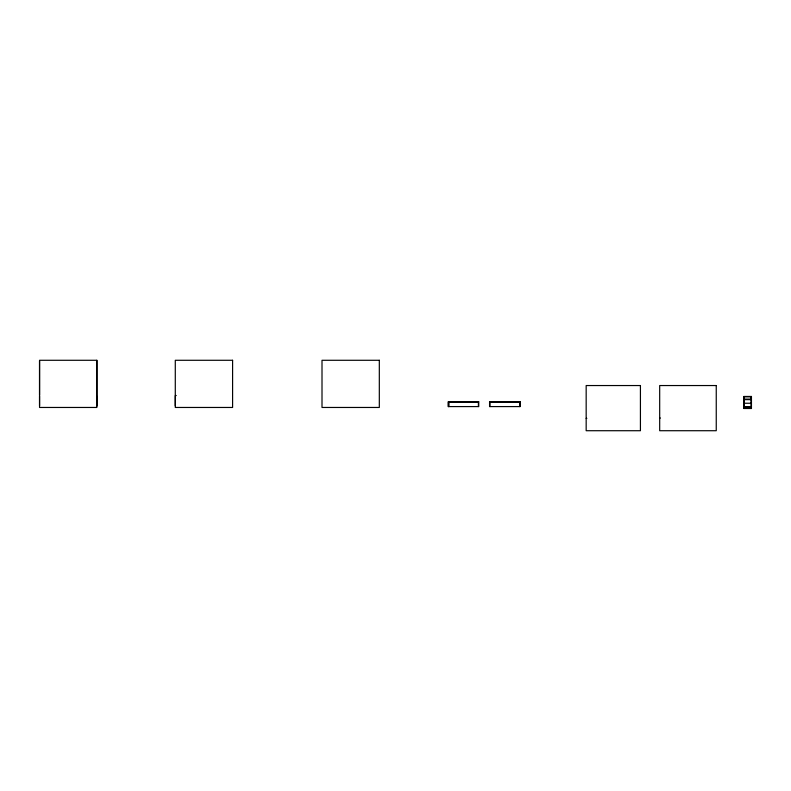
<?xml version="1.0" encoding="UTF-8"?>
<svg xmlns="http://www.w3.org/2000/svg" width="791" height="791" viewBox="0 0 791 791"><rect width="100%" height="100%" fill="white"/><g stroke="black" fill="none" stroke-linecap="round" stroke-linejoin="round"><path stroke-width="1.19" d="M39.55 361.003L39.55 395.203M96.858 361.003L96.858 395.203M175.286 395.54L176.245 395.54M39.55 396.232L39.55 405.783M96.858 396.232L96.858 405.783M175.286 396.232L175.286 405.783M743.807 396.805L751.45 396.805M744.153 399.287L751.104 399.287M751.41 399.425L743.847 399.425L743.847 407.118L751.45 407.157M744.153 399.633L751.104 399.633M448.556 401.887L478.357 401.887M489.955 401.887L519.756 401.887M448.517 402.233L478.397 402.233M489.916 402.233L519.796 402.194M743.847 403.242L751.41 403.242M743.807 406.811L751.45 406.811M659.684 418.043L660.366 418.043M586.171 418.37L586.853 418.37M751.104 396.805L751.104 406.811M751.104 407.157L751.104 408.492M744.153 396.805L744.153 406.811M744.153 407.157L744.153 408.492M519.796 401.709L519.796 406.584M489.916 401.808L489.916 406.584M478.397 401.808L478.397 406.584M448.863 402.233L448.863 406.584M448.517 401.808L448.517 406.584M96.828 395.925L96.828 406.09M96.858 360.281L39.55 360.281L39.55 407.464L96.858 407.464L96.858 360.281M232.594 360.281L175.286 360.281L175.286 407.464L232.594 407.464L232.594 360.281M379.314 360.281L322.006 360.281L322.006 407.464L379.314 407.464L379.314 360.281M640.423 385.543L586.171 385.543L586.171 430.719L640.423 430.719L640.423 385.543M716.25 385.543L659.684 385.543L659.684 430.719L716.25 430.719L716.25 385.543M751.45 396.459L743.807 396.459L743.807 408.492L751.45 408.492L751.45 396.459M478.743 401.808L448.171 401.808L448.171 406.584L478.743 406.584L478.743 401.808M520.142 401.709L489.57 401.709L489.57 406.584L520.142 406.584L520.142 401.709"/></g></svg>
